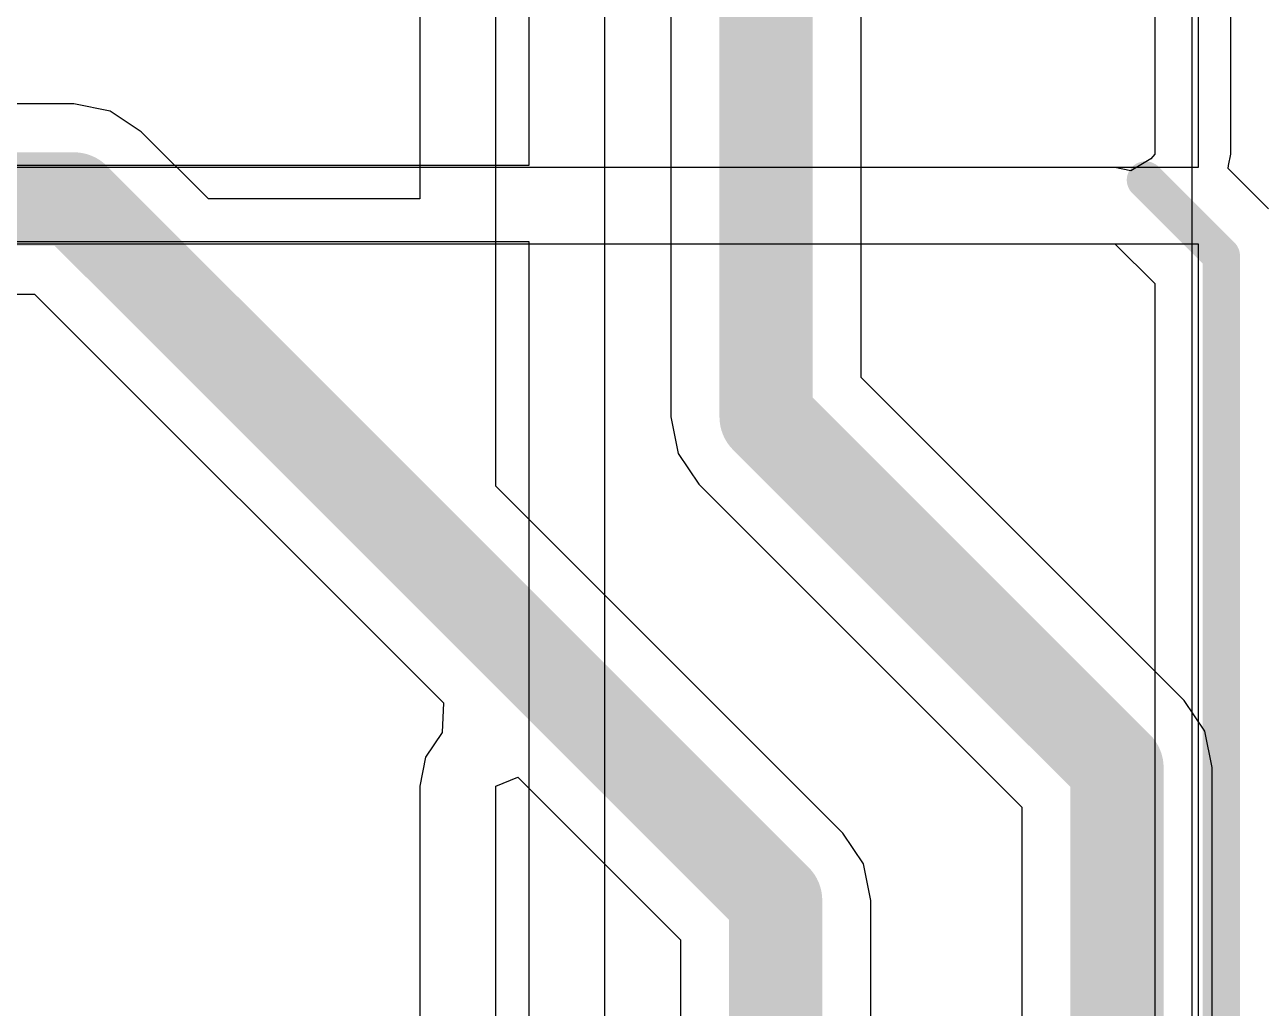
# Model space of a CAD drawing. Header units: millimetres. Extents: x 5 to 399, y 5 to 287.
# Drawn here: x 197.46 to 204.09, y 158.76 to 164.04 of the extents above; entities that cross this region are included whole.
import ezdxf

# ---------------------------------------------------------------- set-up
doc = ezdxf.new("R2010")
doc.units = ezdxf.units.MM
for name, color, linetype in [('BottomLayer', 5, 'Continuous'), ('MidLayer1', 16, 'Continuous'), ('MidLayer2', 76, 'Continuous'), ('TopLayer', 1, 'Continuous')]:
    doc.layers.add(name, color=color, linetype=linetype)

msp = doc.modelspace()

# ---------------------------------------------------------------- linework, layer by layer
at = {"layer": 'BottomLayer'}
for p, q in [((203.5139, 168.8221), (203.5139, 163.3418)), ((203.9218, 163.3418), (203.9218, 165.9138)), ((203.493, 163.3169), (203.3869, 163.2526)), ((203.5139, 163.3418), (203.493, 163.3169)), ((203.9096, 163.2804), (203.9218, 163.3418)), ((203.3011, 163.2696), (161.1202, 163.2696)), ((203.3869, 163.2526), (203.3011, 163.2696)), ((203.3011, 163.2696), (203.3011, 163.2696)), ((203.9078, 163.2645), (203.9096, 163.2804)), ((204.1231, 163.0491), (203.9078, 163.2645)), ((161.1202, 162.8618), (203.3011, 162.8618)), ((203.3011, 162.8618), (203.5139, 162.649)), ((203.5139, 162.649), (203.5139, 150.808))]:
    msp.add_line(p, q, dxfattribs=at)
at = {"layer": 'BottomLayer', "const_width": 0.2}
for points in [[(203.4644, 163.2032), (203.8708, 162.7968)], [(203.8708, 150.808), (203.8708, 162.7968)]]:
    msp.add_lwpolyline(points, dxfattribs=at)
at = {"layer": 'BottomLayer', "const_width": 0.1}
for points in [[(203.4144, 163.2032, 1), (203.5144, 163.2032, 1)], [(203.8208, 162.7968, 1), (203.9208, 162.7968, 1)], [(203.8208, 162.7968, 1), (203.9208, 162.7968, 1)]]:
    msp.add_lwpolyline(points, format="xyb", close=True, dxfattribs=at)
at = {"layer": 'MidLayer1'}
for p, q in [((201.9422, 162.1444), (201.9422, 167.9276)), ((200.9226, 167.7164), (200.9226, 161.9332)), ((199.5768, 164.7891), (199.5768, 163.1016)), ((199.9846, 161.5619), (199.9846, 164.7891)), ((197.724, 163.6114), (169.6396, 163.6114)), ((197.9191, 163.5726), (197.724, 163.6114)), ((198.0845, 163.4621), (197.9191, 163.5726)), ((198.445, 163.1016), (198.0845, 163.4621)), ((199.5768, 163.1016), (198.445, 163.1016)), ((169.4284, 162.5918), (197.5128, 162.5918)), ((197.5128, 162.5918), (199.7041, 160.4005)), ((203.6725, 160.4141), (201.9422, 162.1444)), ((200.9226, 161.9332), (200.9614, 161.7381)), ((200.9614, 161.7381), (201.0719, 161.5727)), ((201.0719, 161.5727), (202.8022, 159.8424)), ((201.8437, 159.7029), (199.9846, 161.5619)), ((199.7041, 160.4005), (199.6962, 160.2425)), ((203.783, 160.2487), (203.6725, 160.4141)), ((199.6962, 160.2425), (199.6078, 160.1102)), ((203.8218, 160.0536), (203.783, 160.2487)), ((199.6078, 160.1102), (199.5768, 159.9541)), ((203.8218, 152.5686), (203.8218, 160.0536)), ((199.9846, 159.9541), (200.1019, 160.0027)), ((200.1019, 160.0027), (200.9734, 159.1312)), ((199.5768, 159.9541), (199.5768, 158.0249)), ((199.9846, 158.0173), (199.9846, 159.9541)), ((202.8022, 159.8424), (202.8022, 152.3574)), ((201.9542, 159.5375), (201.8437, 159.7029)), ((201.993, 159.3424), (201.9542, 159.5375)), ((201.993, 150.7558), (201.993, 159.3424)), ((200.9734, 159.1312), (200.9734, 150.5446))]:
    msp.add_line(p, q, dxfattribs=at)
at = {"layer": 'MidLayer1', "const_width": 0.5}
for points in [[(201.4324, 161.9332), (201.4324, 167.9276)], [(169.4284, 163.1016), (197.724, 163.1016)], [(197.724, 163.1016), (201.4832, 159.3424)], [(201.4324, 161.9332), (203.312, 160.0536)], [(203.312, 152.3574), (203.312, 160.0536)], [(201.4832, 150.5446), (201.4832, 159.3424)]]:
    msp.add_lwpolyline(points, dxfattribs=at)
at = {"layer": 'MidLayer1', "const_width": 0.25}
for points in [[(197.599, 163.1016, 1), (197.849, 163.1016, 1)], [(197.599, 163.1016, 1), (197.849, 163.1016, 1)], [(201.3074, 161.9332, 1), (201.5574, 161.9332, 1)], [(201.3074, 161.9332, 1), (201.5574, 161.9332, 1)], [(203.187, 160.0536, 1), (203.437, 160.0536, 1)], [(203.187, 160.0536, 1), (203.437, 160.0536, 1)], [(201.3582, 159.3424, 1), (201.6082, 159.3424, 1)], [(201.3582, 159.3424, 1), (201.6082, 159.3424, 1)]]:
    msp.add_lwpolyline(points, format="xyb", close=True, dxfattribs=at)
at = {"layer": 'MidLayer2'}
for p, q in [((203.7124, 168.6896), (203.7124, 156.0912)), ((200.5688, 156.9294), (200.5688, 164.6048)), ((200.161, 164.197), (200.161, 163.2808)), ((200.161, 163.2808), (171.1202, 163.2808)), ((171.1202, 162.873), (200.161, 162.873)), ((200.161, 162.873), (200.161, 158.0342))]:
    msp.add_line(p, q, dxfattribs=at)
at = {"layer": 'TopLayer'}
for p, q in [((203.7464, 165.454), (203.7464, 163.2696)), ((203.7464, 163.2696), (168.3813, 163.2696)), ((162.7124, 162.8618), (203.7464, 162.8618)), ((203.7464, 162.8618), (203.7464, 150.6606))]:
    msp.add_line(p, q, dxfattribs=at)

doc.saveas('drawing.dxf')
